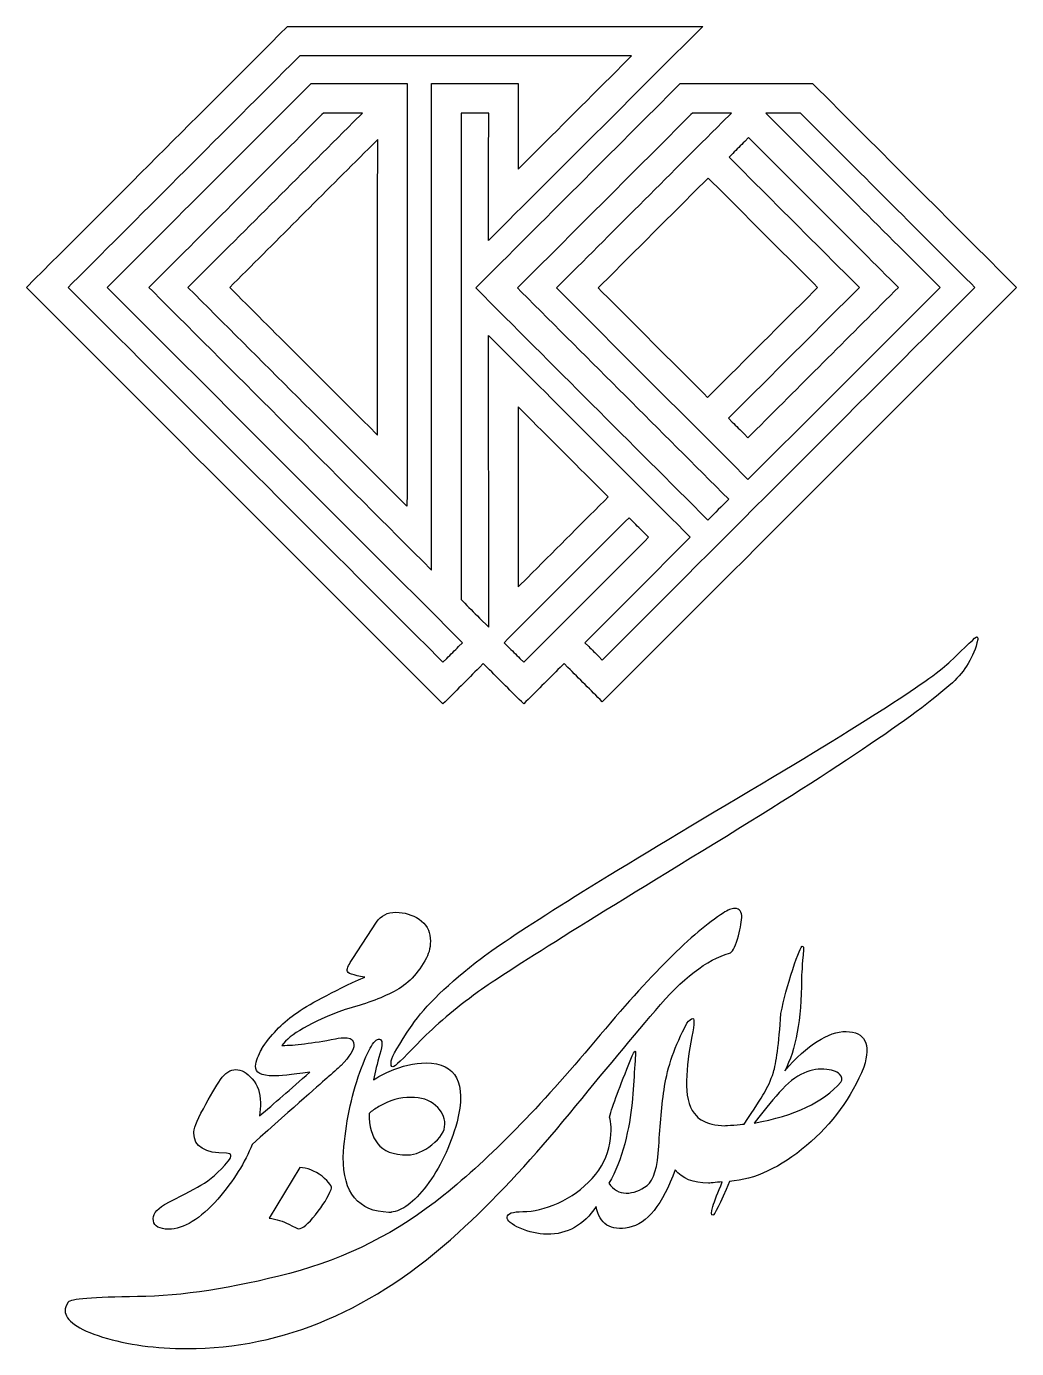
# Model space of a CAD drawing. Header units: millimetres. Extents: x -28.3 to 31.7, y -30.6 to 29.7.
# Drawn here: x -13.61 to 16.07, y -9.94 to 29.69 of the extents above; entities that cross this region are included whole.
import ezdxf

# ---------------------------------------------------------------- set-up
doc = ezdxf.new("R2010")
doc.units = ezdxf.units.MM
doc.header["$MEASUREMENT"] = 0
doc.layers.add('Layer 1', color=7, linetype='Continuous')

msp = doc.modelspace()

# ---------------------------------------------------------------- linework, layer by layer
at = {"layer": 'Layer 1', "color": 250}
for points, knots in [([(0.2413, 23.276), (2.3803, 25.4145), (4.5221, 27.5504), (6.6611, 29.6889), (2.5127, 29.6889), (-1.6358, 29.6889), (-5.7843, 29.6889), (-8.392, 27.0812), (-10.9995, 24.4734), (-13.6072, 21.8657), (-9.4463, 17.7047), (-5.2857, 13.5434), (-1.1247, 9.3826), (-0.7596, 9.7479), (-0.3946, 10.1134), (-0.0294, 10.4786), (-0.0294, 10.4786), (0.0848, 10.5928), (0.0848, 10.5928), (0.0848, 10.5928), (0.199, 10.4786), (0.199, 10.4786), (0.5642, 10.1135), (0.9292, 9.7483), (1.2943, 9.3831), (1.6597, 9.7486), (2.0248, 10.1144), (2.3902, 10.4797), (2.3902, 10.4797), (2.5044, 10.5939), (2.5044, 10.5939), (2.5044, 10.5939), (2.6186, 10.4797), (2.6186, 10.4797), (2.9622, 10.1363), (3.3057, 9.7927), (3.6492, 9.4491), (7.7879, 13.5879), (11.9263, 17.7269), (16.0651, 21.8657), (14.0276, 23.903), (11.9903, 25.9404), (9.9529, 27.9777), (8.6307, 27.9777), (7.3085, 27.9777), (5.9862, 27.9777), (3.9436, 25.935), (1.9009, 23.8924), (-0.1418, 21.8497), (2.1768, 19.5311), (4.4952, 17.2125), (6.8137, 14.8939), (7.0221, 15.1023), (7.2306, 15.3107), (7.439, 15.5191), (5.3669, 17.5912), (3.2947, 19.6633), (1.2226, 21.7355), (1.2226, 21.7355), (1.1084, 21.8497), (1.1084, 21.8497), (1.1084, 21.8497), (1.2226, 21.9639), (1.2226, 21.9639), (2.9168, 23.6581), (4.611, 25.3523), (6.3053, 27.0465), (6.3053, 27.0465), (6.3526, 27.0938), (6.3526, 27.0938), (6.3526, 27.0938), (6.4195, 27.0938), (6.4195, 27.0938), (6.6564, 27.0938), (6.8934, 27.0938), (7.1303, 27.0938), (7.1303, 27.0938), (7.5203, 27.0938), (7.5203, 27.0938), (7.5203, 27.0938), (7.2445, 26.8181), (7.2445, 26.8181), (5.5887, 25.1622), (3.9322, 23.507), (2.2763, 21.8511), (4.1898, 19.9378), (6.103, 18.0242), (8.0164, 16.1108), (9.935, 18.0293), (11.8545, 19.9469), (13.7732, 21.8653), (12.1228, 23.5158), (10.4741, 25.1678), (8.8238, 26.8181), (8.8238, 26.8181), (8.5481, 27.0938), (8.5481, 27.0938), (8.5481, 27.0938), (8.938, 27.0938), (8.938, 27.0938), (9.1319, 27.0938), (9.3259, 27.0938), (9.5198, 27.0938), (9.5198, 27.0938), (9.5867, 27.0938), (9.5867, 27.0938), (9.5867, 27.0938), (9.634, 27.0465), (9.634, 27.0465), (11.3229, 25.3577), (13.0116, 23.6687), (14.7004, 21.9799), (14.7004, 21.9799), (14.8146, 21.8657), (14.8146, 21.8657), (14.8146, 21.8657), (14.7004, 21.7515), (14.7004, 21.7515), (11.0546, 18.1056), (7.4092, 14.4595), (3.7634, 10.8138), (3.7634, 10.8138), (3.6492, 10.6996), (3.6492, 10.6996), (3.6492, 10.6996), (3.535, 10.8138), (3.535, 10.8138), (3.4378, 10.9109), (3.3407, 11.0081), (3.2435, 11.1053), (3.2435, 11.1053), (3.1293, 11.2195), (3.1293, 11.2195), (3.1293, 11.2195), (3.2435, 11.3337), (3.2435, 11.3337), (4.2583, 12.3485), (5.2722, 13.3643), (6.287, 14.3792), (4.2727, 16.3935), (2.2585, 18.4079), (0.2442, 20.4223), (0.2443, 17.6389), (0.2458, 14.8555), (0.2458, 12.0722), (0.2458, 12.0722), (0.2458, 11.6822), (0.2458, 11.6822), (0.2458, 11.6822), (-0.0299, 11.958), (-0.0299, 11.958), (-0.1979, 12.1259), (-0.3658, 12.2938), (-0.5337, 12.4617), (-0.5337, 12.4617), (-0.581, 12.509), (-0.581, 12.509), (-0.581, 12.509), (-0.581, 12.5759), (-0.581, 12.5759), (-0.581, 17.3614), (-0.581, 22.1468), (-0.581, 26.9323), (-0.581, 26.9323), (-0.581, 27.0938), (-0.581, 27.0938), (-0.581, 27.0938), (-0.4195, 27.0938), (-0.4195, 27.0938), (-0.2517, 27.0938), (-0.0841, 27.0938), (0.0837, 27.0938), (0.0837, 27.0938), (0.2452, 27.0938), (0.2452, 27.0938), (0.2452, 27.0938), (0.2452, 26.9323), (0.2452, 26.9323), (0.2452, 25.7136), (0.2419, 24.4948), (0.2413, 23.276)], [0, 0, 0, 0, 0.0166667, 0.0166667, 0.0166667, 0.0333333, 0.0333333, 0.0333333, 0.05, 0.05, 0.05, 0.0666667, 0.0666667, 0.0666667, 0.0833333, 0.0833333, 0.0833333, 0.1, 0.1, 0.1, 0.1166667, 0.1166667, 0.1166667, 0.1333333, 0.1333333, 0.1333333, 0.15, 0.15, 0.15, 0.1666667, 0.1666667, 0.1666667, 0.1833333, 0.1833333, 0.1833333, 0.2, 0.2, 0.2, 0.2166667, 0.2166667, 0.2166667, 0.2333333, 0.2333333, 0.2333333, 0.25, 0.25, 0.25, 0.2666667, 0.2666667, 0.2666667, 0.2833333, 0.2833333, 0.2833333, 0.3, 0.3, 0.3, 0.3166667, 0.3166667, 0.3166667, 0.3333333, 0.3333333, 0.3333333, 0.35, 0.35, 0.35, 0.3666667, 0.3666667, 0.3666667, 0.3833333, 0.3833333, 0.3833333, 0.4, 0.4, 0.4, 0.4166667, 0.4166667, 0.4166667, 0.4333333, 0.4333333, 0.4333333, 0.45, 0.45, 0.45, 0.4666667, 0.4666667, 0.4666667, 0.4833333, 0.4833333, 0.4833333, 0.5, 0.5, 0.5, 0.5166667, 0.5166667, 0.5166667, 0.5333333, 0.5333333, 0.5333333, 0.55, 0.55, 0.55, 0.5666667, 0.5666667, 0.5666667, 0.5833333, 0.5833333, 0.5833333, 0.6, 0.6, 0.6, 0.6166667, 0.6166667, 0.6166667, 0.6333333, 0.6333333, 0.6333333, 0.65, 0.65, 0.65, 0.6666667, 0.6666667, 0.6666667, 0.6833333, 0.6833333, 0.6833333, 0.7, 0.7, 0.7, 0.7166667, 0.7166667, 0.7166667, 0.7333333, 0.7333333, 0.7333333, 0.75, 0.75, 0.75, 0.7666667, 0.7666667, 0.7666667, 0.7833333, 0.7833333, 0.7833333, 0.8, 0.8, 0.8, 0.8166667, 0.8166667, 0.8166667, 0.8333333, 0.8333333, 0.8333333, 0.85, 0.85, 0.85, 0.8666667, 0.8666667, 0.8666667, 0.8833333, 0.8833333, 0.8833333, 0.9, 0.9, 0.9, 0.9166667, 0.9166667, 0.9166667, 0.9333333, 0.9333333, 0.9333333, 0.95, 0.95, 0.95, 0.9666667, 0.9666667, 0.9666667, 0.9833333, 0.9833333, 0.9833333, 1, 1, 1, 1]), ([(-2.1965, 27.9777), (-3.1562, 27.9777), (-4.1159, 27.9777), (-5.0757, 27.9777), (-7.113, 25.9404), (-9.1504, 23.903), (-11.1877, 21.8657), (-7.6766, 18.3545), (-4.1656, 14.8433), (-0.6546, 11.3322), (-0.6546, 11.3322), (-0.5404, 11.218), (-0.5404, 11.218), (-0.5404, 11.218), (-0.6546, 11.1038), (-0.6546, 11.1038), (-0.7733, 10.985), (-0.8919, 10.8661), (-1.0107, 10.7474), (-1.0107, 10.7474), (-1.1249, 10.6332), (-1.1249, 10.6332), (-1.1249, 10.6332), (-1.2391, 10.7474), (-1.2391, 10.7474), (-4.9071, 14.4153), (-8.5748, 18.0835), (-12.2426, 21.7515), (-12.2426, 21.7515), (-12.3568, 21.8657), (-12.3568, 21.8657), (-12.3568, 21.8657), (-12.2426, 21.9799), (-12.2426, 21.9799), (-9.9835, 24.239), (-7.7245, 26.4983), (-5.4654, 28.7574), (-5.4654, 28.7574), (-5.418, 28.8047), (-5.418, 28.8047), (-5.418, 28.8047), (-5.3511, 28.8047), (-5.3511, 28.8047), (-2.1891, 28.8047), (0.9729, 28.8047), (4.135, 28.8047), (4.135, 28.8047), (4.5249, 28.8047), (4.5249, 28.8047), (4.5249, 28.8047), (4.2492, 28.529), (4.2492, 28.529), (3.3012, 27.5811), (2.3519, 26.6346), (1.404, 25.6867), (1.404, 25.6867), (1.1283, 25.411), (1.1283, 25.411), (1.1283, 25.411), (1.1283, 25.8009), (1.1283, 25.8009), (1.1283, 26.5265), (1.1301, 27.2521), (1.1305, 27.9777), (0.2652, 27.9777), (-0.5999, 27.9777), (-1.4651, 27.9777), (-1.4651, 23.2462), (-1.4651, 18.5147), (-1.4651, 13.7831), (-1.4651, 13.7831), (-1.4651, 13.3932), (-1.4651, 13.3932), (-1.4651, 13.3932), (-1.7408, 13.6689), (-1.7408, 13.6689), (-4.435, 16.3631), (-7.129, 19.0574), (-9.8231, 21.7515), (-9.8231, 21.7515), (-9.9373, 21.8657), (-9.9373, 21.8657), (-9.9373, 21.8657), (-9.8231, 21.9799), (-9.8231, 21.9799), (-8.1343, 23.6687), (-6.4456, 25.3577), (-4.7567, 27.0465), (-4.7567, 27.0465), (-4.7094, 27.0938), (-4.7094, 27.0938), (-4.7094, 27.0938), (-4.6425, 27.0938), (-4.6425, 27.0938), (-4.4045, 27.0938), (-4.1665, 27.0938), (-3.9285, 27.0938), (-3.9285, 27.0938), (-3.5386, 27.0938), (-3.5386, 27.0938), (-3.5386, 27.0938), (-3.8143, 26.8181), (-3.8143, 26.8181), (-5.4652, 25.1672), (-7.1159, 23.5162), (-8.7668, 21.8653), (-6.5796, 19.6784), (-4.3897, 17.4943), (-2.2025, 15.3076), (-2.2022, 19.5309), (-2.1967, 23.7543), (-2.1965, 27.9777)], [0, 0, 0, 0, 0.027027, 0.027027, 0.027027, 0.0540541, 0.0540541, 0.0540541, 0.0810811, 0.0810811, 0.0810811, 0.1081081, 0.1081081, 0.1081081, 0.1351351, 0.1351351, 0.1351351, 0.1621622, 0.1621622, 0.1621622, 0.1891892, 0.1891892, 0.1891892, 0.2162162, 0.2162162, 0.2162162, 0.2432432, 0.2432432, 0.2432432, 0.2702703, 0.2702703, 0.2702703, 0.2972973, 0.2972973, 0.2972973, 0.3243243, 0.3243243, 0.3243243, 0.3513514, 0.3513514, 0.3513514, 0.3783784, 0.3783784, 0.3783784, 0.4054054, 0.4054054, 0.4054054, 0.4324324, 0.4324324, 0.4324324, 0.4594595, 0.4594595, 0.4594595, 0.4864865, 0.4864865, 0.4864865, 0.5135135, 0.5135135, 0.5135135, 0.5405405, 0.5405405, 0.5405405, 0.5675676, 0.5675676, 0.5675676, 0.5945946, 0.5945946, 0.5945946, 0.6216216, 0.6216216, 0.6216216, 0.6486486, 0.6486486, 0.6486486, 0.6756757, 0.6756757, 0.6756757, 0.7027027, 0.7027027, 0.7027027, 0.7297297, 0.7297297, 0.7297297, 0.7567568, 0.7567568, 0.7567568, 0.7837838, 0.7837838, 0.7837838, 0.8108108, 0.8108108, 0.8108108, 0.8378378, 0.8378378, 0.8378378, 0.8648649, 0.8648649, 0.8648649, 0.8918919, 0.8918919, 0.8918919, 0.9189189, 0.9189189, 0.9189189, 0.9459459, 0.9459459, 0.9459459, 0.972973, 0.972973, 0.972973, 1, 1, 1, 1]), ([(-3.3609, 17.7145), (-4.7072, 19.0608), (-6.0556, 20.4051), (-7.4019, 21.7515), (-7.4019, 21.7515), (-7.5161, 21.8657), (-7.5161, 21.8657), (-7.5161, 21.8657), (-7.4019, 21.9799), (-7.4019, 21.9799), (-6.0536, 23.3281), (-4.7055, 24.6766), (-3.3573, 26.0248), (-3.3573, 26.0248), (-3.0815, 26.3006), (-3.0815, 26.3006), (-3.0815, 26.3006), (-3.0815, 25.9106), (-3.0815, 25.9106), (-3.0815, 23.2167), (-3.0852, 20.5226), (-3.0852, 17.8287), (-3.0852, 17.8287), (-3.0852, 17.4388), (-3.0852, 17.4388), (-3.0852, 17.4388), (-3.3609, 17.7145), (-3.3609, 17.7145)], [0, 0, 0, 0, 0.1111111, 0.1111111, 0.1111111, 0.2222222, 0.2222222, 0.2222222, 0.3333333, 0.3333333, 0.3333333, 0.4444444, 0.4444444, 0.4444444, 0.5555556, 0.5555556, 0.5555556, 0.6666667, 0.6666667, 0.6666667, 0.7777778, 0.7777778, 0.7777778, 0.8888889, 0.8888889, 0.8888889, 1, 1, 1, 1]), ([(11.3536, 21.8657), (10.0898, 23.1295), (8.826, 24.3933), (7.5622, 25.6571), (7.5622, 25.6571), (7.448, 25.7713), (7.448, 25.7713), (7.448, 25.7713), (7.5622, 25.8855), (7.5622, 25.8855), (7.6814, 26.0047), (7.8008, 26.1239), (7.92, 26.2431), (7.92, 26.2431), (8.0342, 26.3573), (8.0342, 26.3573), (8.0342, 26.3573), (8.1484, 26.2431), (8.1484, 26.2431), (9.569, 24.8225), (10.988, 23.4004), (12.4086, 21.9799), (12.4086, 21.9799), (12.5228, 21.8657), (12.5228, 21.8657), (12.5228, 21.8657), (12.4086, 21.7515), (12.4086, 21.7515), (10.983, 20.3258), (9.5566, 18.901), (8.1309, 17.4754), (8.1309, 17.4754), (8.0167, 17.3612), (8.0167, 17.3612), (8.0167, 17.3612), (7.9025, 17.4754), (7.9025, 17.4754), (7.7841, 17.5937), (7.6656, 17.712), (7.5472, 17.8304), (7.5472, 17.8304), (7.433, 17.9446), (7.433, 17.9446), (7.433, 17.9446), (7.5472, 18.0588), (7.5472, 18.0588), (8.8161, 19.3277), (10.0848, 20.5968), (11.3536, 21.8657)], [0, 0, 0, 0, 0.0625, 0.0625, 0.0625, 0.125, 0.125, 0.125, 0.1875, 0.1875, 0.1875, 0.25, 0.25, 0.25, 0.3125, 0.3125, 0.3125, 0.375, 0.375, 0.375, 0.4375, 0.4375, 0.4375, 0.5, 0.5, 0.5, 0.5625, 0.5625, 0.5625, 0.625, 0.625, 0.625, 0.6875, 0.6875, 0.6875, 0.75, 0.75, 0.75, 0.8125, 0.8125, 0.8125, 0.875, 0.875, 0.875, 0.9375, 0.9375, 0.9375, 1, 1, 1, 1]), ([(3.641, 21.9653), (4.6633, 22.9877), (5.6863, 24.0095), (6.7087, 25.0319), (6.7087, 25.0319), (6.8229, 25.1461), (6.8229, 25.1461), (6.8229, 25.1461), (6.9371, 25.0319), (6.9371, 25.0319), (7.9544, 24.0146), (8.9718, 22.9973), (9.9891, 21.9799), (9.9891, 21.9799), (10.1033, 21.8657), (10.1033, 21.8657), (10.1033, 21.8657), (9.9891, 21.7515), (9.9891, 21.7515), (8.9667, 20.729), (7.9444, 19.7064), (6.922, 18.6841), (6.922, 18.6841), (6.8078, 18.5699), (6.8078, 18.5699), (6.8078, 18.5699), (6.6936, 18.6841), (6.6936, 18.6841), (5.6759, 19.7016), (4.6586, 20.7193), (3.641, 21.7369), (3.641, 21.7369), (3.5268, 21.8511), (3.5268, 21.8511), (3.5268, 21.8511), (3.641, 21.9653), (3.641, 21.9653)], [0, 0, 0, 0, 0.0833333, 0.0833333, 0.0833333, 0.1666667, 0.1666667, 0.1666667, 0.25, 0.25, 0.25, 0.3333333, 0.3333333, 0.3333333, 0.4166667, 0.4166667, 0.4166667, 0.5, 0.5, 0.5, 0.5833333, 0.5833333, 0.5833333, 0.6666667, 0.6666667, 0.6666667, 0.75, 0.75, 0.75, 0.8333333, 0.8333333, 0.8333333, 0.9166667, 0.9166667, 0.9166667, 1, 1, 1, 1]), ([(1.4042, 18.0115), (2.1738, 17.2419), (2.9434, 16.4724), (3.713, 15.7028), (3.713, 15.7028), (3.8272, 15.5886), (3.8272, 15.5886), (3.8272, 15.5886), (3.713, 15.4744), (3.713, 15.4744), (2.9435, 14.7049), (2.1749, 13.9347), (1.4054, 13.1652), (1.4054, 13.1652), (1.1297, 12.8895), (1.1297, 12.8895), (1.1297, 12.8895), (1.1297, 13.2794), (1.1297, 13.2794), (1.1297, 14.8187), (1.1285, 16.3581), (1.1285, 17.8973), (1.1285, 17.8973), (1.1285, 18.2873), (1.1285, 18.2873), (1.1285, 18.2873), (1.4042, 18.0115), (1.4042, 18.0115)], [0, 0, 0, 0, 0.1111111, 0.1111111, 0.1111111, 0.2222222, 0.2222222, 0.2222222, 0.3333333, 0.3333333, 0.3333333, 0.4444444, 0.4444444, 0.4444444, 0.5555556, 0.5555556, 0.5555556, 0.6666667, 0.6666667, 0.6666667, 0.7777778, 0.7777778, 0.7777778, 0.8888889, 0.8888889, 0.8888889, 1, 1, 1, 1]), ([(1.1799, 10.748), (1.0612, 10.8667), (0.9424, 10.9854), (0.8236, 11.1041), (0.8236, 11.1041), (0.7094, 11.2183), (0.7094, 11.2183), (0.7094, 11.2183), (0.8236, 11.3325), (0.8236, 11.3325), (1.9955, 12.5044), (3.1663, 13.6773), (4.3382, 14.8492), (4.3382, 14.8492), (4.4524, 14.9634), (4.4524, 14.9634), (4.4524, 14.9634), (4.5666, 14.8492), (4.5666, 14.8492), (4.6853, 14.7305), (4.804, 14.6118), (4.9227, 14.4931), (4.9227, 14.4931), (5.0369, 14.3789), (5.0369, 14.3789), (5.0369, 14.3789), (4.9227, 14.2647), (4.9227, 14.2647), (3.7509, 13.0928), (2.5802, 11.9198), (1.4083, 10.748), (1.4083, 10.748), (1.2941, 10.6338), (1.2941, 10.6338), (1.2941, 10.6338), (1.1799, 10.748), (1.1799, 10.748)], [0, 0, 0, 0, 0.0833333, 0.0833333, 0.0833333, 0.1666667, 0.1666667, 0.1666667, 0.25, 0.25, 0.25, 0.3333333, 0.3333333, 0.3333333, 0.4166667, 0.4166667, 0.4166667, 0.5, 0.5, 0.5, 0.5833333, 0.5833333, 0.5833333, 0.6666667, 0.6666667, 0.6666667, 0.75, 0.75, 0.75, 0.8333333, 0.8333333, 0.8333333, 0.9166667, 0.9166667, 0.9166667, 1, 1, 1, 1]), ([(14.8716, 11.399), (14.8552, 11.399), (14.573, 11.1389), (14.0309, 10.6129), (13.4944, 10.0926), (11.2712, 8.6755), (7.3665, 6.3614), (3.4674, 4.0474), (1.017, 2.5139), (0.0269, 1.7612), (-0.9628, 1.0084), (-1.6543, 0.3385), (-2.0526, -0.2484), (-2.4508, -0.8353), (-2.6553, -1.1894), (-2.6721, -1.3111), (-2.6886, -1.4384), (-2.6721, -1.4994), (-2.6222, -1.494), (-2.5724, -1.494), (-2.329, -1.2615), (-1.8922, -0.8019), (-1.4498, -0.337), (-0.891, 0.1449), (-0.2053, 0.654), (0.4805, 1.1688), (2.7704, 2.6083), (6.6584, 4.9776), (10.5521, 7.3524), (13.0464, 9.0296), (14.1416, 10.0205), (14.5232, 10.3638), (14.7776, 10.7901), (14.905, 11.3104), (14.905, 11.3714), (14.8938, 11.399), (14.8716, 11.399)], [0, 0, 0, 0, 0.0833333, 0.0833333, 0.0833333, 0.1666667, 0.1666667, 0.1666667, 0.25, 0.25, 0.25, 0.3333333, 0.3333333, 0.3333333, 0.4166667, 0.4166667, 0.4166667, 0.5, 0.5, 0.5, 0.5833333, 0.5833333, 0.5833333, 0.6666667, 0.6666667, 0.6666667, 0.75, 0.75, 0.75, 0.8333333, 0.8333333, 0.8333333, 0.9166667, 0.9166667, 0.9166667, 1, 1, 1, 1]), ([(7.7017, 2.3363), (7.6243, 2.0762), (7.5468, 1.9377), (7.4639, 1.9101), (6.7892, 1.7274), (6.0481, 1.157), (5.2406, 0.1994), (4.4332, -0.7581), (3.5095, -1.8711), (2.4695, -3.1332), (1.4242, -4.3954), (0.3845, -5.508), (-0.6609, -6.4602), (-3.1941, -8.7797), (-5.904, -9.9368), (-8.7856, -9.9368), (-9.7312, -9.9368), (-10.5775, -9.8205), (-11.3242, -9.5935), (-12.0709, -9.361), (-12.4471, -9.0952), (-12.4471, -8.7962), (-12.4471, -8.7299), (-12.4194, -8.6469), (-12.3585, -8.5473), (-12.2977, -8.4529), (-11.6063, -8.3977), (-10.2789, -8.3811), (-8.946, -8.3646), (-7.4305, -8.1321), (-5.727, -7.6836), (-4.0181, -7.2352), (-2.4804, -6.4545), (-1.0976, -5.3419), (0.2793, -4.2293), (1.7949, -2.6848), (3.4374, -0.714), (5.0856, 1.2625), (6.3632, 2.5355), (7.2758, 3.117), (7.4086, 3.2053), (7.5249, 3.2552), (7.6243, 3.2552), (7.7681, 3.244), (7.8345, 3.1558), (7.8291, 2.9839), (7.818, 2.8124), (7.7793, 2.5965), (7.7017, 2.3363)], [0, 0, 0, 0, 0.0625, 0.0625, 0.0625, 0.125, 0.125, 0.125, 0.1875, 0.1875, 0.1875, 0.25, 0.25, 0.25, 0.3125, 0.3125, 0.3125, 0.375, 0.375, 0.375, 0.4375, 0.4375, 0.4375, 0.5, 0.5, 0.5, 0.5625, 0.5625, 0.5625, 0.625, 0.625, 0.625, 0.6875, 0.6875, 0.6875, 0.75, 0.75, 0.75, 0.8125, 0.8125, 0.8125, 0.875, 0.875, 0.875, 0.9375, 0.9375, 0.9375, 1, 1, 1, 1]), ([(-1.5065, 2.3648), (-1.5175, 2.5973), (-1.628, 2.7855), (-1.8384, 2.9295), (-2.0484, 3.0679), (-2.2752, 3.1397), (-2.5352, 3.1397), (-2.7897, 3.1397), (-2.9832, 3.04), (-3.1159, 2.8409), (-3.1159, 2.8409), (-3.8294, 1.7501), (-3.8294, 1.7501), (-3.94, 1.5897), (-3.9952, 1.4678), (-3.9952, 1.3903), (-3.9952, 1.3128), (-3.8183, 1.2464), (-3.4698, 1.1966), (-4.471, 0.7427), (-5.1679, 0.3717), (-5.566, 0.084), (-5.9642, -0.2038), (-6.2962, -0.5525), (-6.5617, -0.9622), (-6.5617, -0.9622), (-6.5563, -0.9622), (-6.5563, -0.9622), (-6.6623, -1.1392), (-6.7262, -1.3113), (-6.7398, -1.4717), (-6.7564, -1.6709), (-6.574, -1.7649), (-6.1979, -1.7649), (-6.0375, -1.7649), (-5.6779, -1.7318), (-5.1192, -1.6543), (-5.6939, -2.1686), (-6.1934, -2.6037), (-6.6212, -2.9601), (-6.6048, -2.8284), (-6.5959, -2.6971), (-6.5959, -2.5663), (-6.5959, -2.2731), (-6.6734, -2.0349), (-6.8392, -1.8523), (-6.9996, -1.6696), (-7.1658, -1.5754), (-7.3316, -1.5754), (-7.5031, -1.5754), (-7.6524, -1.6751), (-7.7905, -1.8745), (-7.9291, -2.0794), (-8.1002, -2.3671), (-8.3052, -2.7492), (-8.5097, -3.131), (-8.6038, -3.3747), (-8.5872, -3.4855), (-8.5872, -3.884), (-8.2607, -4.0832), (-7.6083, -4.0832), (-7.4587, -4.0832), (-7.4421, -4.1664), (-7.5583, -4.3214), (-7.835, -4.6479), (-8.106, -4.8916), (-8.377, -5.0408), (-8.6425, -5.1904), (-9.0074, -5.3841), (-9.4665, -5.6167), (-9.7263, -5.7773), (-9.8371, -5.9378), (-9.8038, -6.1038), (-9.7708, -6.2754), (-9.6215, -6.3586), (-9.3503, -6.3586), (-8.8912, -6.3586), (-8.3992, -6.054), (-7.8734, -5.4563), (-7.3968, -4.9015), (-7.0538, -4.3556), (-6.8438, -3.8185), (-5.5261, -2.6429), (-4.765, -1.9694), (-4.5608, -1.7927), (-4.3559, -1.6155), (-4.2289, -1.5047), (-4.1789, -1.4549), (-3.9191, -1.1782), (-3.7917, -0.9734), (-3.7917, -0.8406), (-3.7917, -0.7021), (-3.8581, -0.6357), (-3.9909, -0.6246), (-4.1237, -0.6192), (-4.2399, -0.6246), (-4.3451, -0.6523), (-5.0474, -0.785), (-5.5784, -0.8517), (-5.9377, -0.8517), (-5.9377, -0.8517), (-5.9497, -0.8517), (-5.9497, -0.8517), (-5.7158, -0.5212), (-5.085, -0.1602), (-4.0562, 0.2279), (-3.4809, 0.3775), (-2.9886, 0.5601), (-2.5906, 0.7649), (-2.1867, 0.9698), (-1.866, 1.302), (-1.6227, 1.7724), (-1.534, 1.9328), (-1.4899, 2.1268), (-1.5065, 2.3648)], [0, 0, 0, 0, 0.0263158, 0.0263158, 0.0263158, 0.0526316, 0.0526316, 0.0526316, 0.0789474, 0.0789474, 0.0789474, 0.1052632, 0.1052632, 0.1052632, 0.1315789, 0.1315789, 0.1315789, 0.1578947, 0.1578947, 0.1578947, 0.1842105, 0.1842105, 0.1842105, 0.2105263, 0.2105263, 0.2105263, 0.2368421, 0.2368421, 0.2368421, 0.2631579, 0.2631579, 0.2631579, 0.2894737, 0.2894737, 0.2894737, 0.3157895, 0.3157895, 0.3157895, 0.3421053, 0.3421053, 0.3421053, 0.3684211, 0.3684211, 0.3684211, 0.3947368, 0.3947368, 0.3947368, 0.4210526, 0.4210526, 0.4210526, 0.4473684, 0.4473684, 0.4473684, 0.4736842, 0.4736842, 0.4736842, 0.5, 0.5, 0.5, 0.5263158, 0.5263158, 0.5263158, 0.5526316, 0.5526316, 0.5526316, 0.5789474, 0.5789474, 0.5789474, 0.6052632, 0.6052632, 0.6052632, 0.6315789, 0.6315789, 0.6315789, 0.6578947, 0.6578947, 0.6578947, 0.6842105, 0.6842105, 0.6842105, 0.7105263, 0.7105263, 0.7105263, 0.7368421, 0.7368421, 0.7368421, 0.7631579, 0.7631579, 0.7631579, 0.7894737, 0.7894737, 0.7894737, 0.8157895, 0.8157895, 0.8157895, 0.8421053, 0.8421053, 0.8421053, 0.8684211, 0.8684211, 0.8684211, 0.8947368, 0.8947368, 0.8947368, 0.9210526, 0.9210526, 0.9210526, 0.9473684, 0.9473684, 0.9473684, 0.9736842, 0.9736842, 0.9736842, 1, 1, 1, 1]), ([(10.958, -0.4343), (10.416, -0.4343), (9.8021, -0.8275), (9.1162, -1.6136), (9.4536, -0.9879), (9.6194, -0.0691), (9.6194, 1.1321), (9.6194, 1.2595), (9.6417, 1.5584), (9.6803, 2.0237), (9.6915, 2.0901), (9.6747, 2.1231), (9.6417, 2.1231), (9.6083, 2.1231), (9.5143, 1.8906), (9.3596, 1.4256), (9.2045, 0.9553), (9.0886, 0.5178), (9.0058, 0.1082), (8.9394, -0.8218), (8.8618, -1.4087), (8.779, -1.6578), (8.6956, -1.907), (8.602, -2.1116), (8.5023, -2.2777), (8.4028, -2.4438), (8.2037, -2.7538), (7.8994, -3.2077), (7.8331, -3.2245), (7.3271, -3.257), (7.3271, -3.257), (7.1835, -3.2544), (7.0535, -3.2396), (6.9376, -3.2122), (6.7419, -3.1664), (6.5859, -3.0846), (6.4725, -2.9644), (6.2788, -2.7706), (6.1793, -2.4661), (6.174, -2.0621), (6.174, -1.6578), (6.2182, -1.2204), (6.3068, -0.75), (6.4006, -0.2793), (6.4174, -0.0469), (6.362, -0.0469), (6.3121, -0.0469), (6.2512, -0.0913), (6.1848, -0.1853), (5.8256, -0.8774), (5.6042, -1.5084), (5.5159, -2.0729), (5.4327, -2.6376), (5.3774, -3.2356), (5.3443, -3.8667), (5.311, -4.4978), (5.1893, -4.8964), (4.9902, -5.0457), (4.7913, -5.2007), (4.581, -5.2782), (4.3654, -5.2782), (4.1497, -5.2782), (3.9782, -5.1784), (3.8511, -4.9793), (4.05, -4.6359), (4.2104, -4.2431), (4.3212, -3.8004), (4.4318, -3.3573), (4.5092, -2.9476), (4.5423, -2.5769), (4.5756, -2.2059), (4.5976, -1.8572), (4.6144, -1.5415), (4.6474, -1.1985), (4.6528, -1.0267), (4.6363, -1.0267), (4.6144, -1.0267), (4.57, -1.1041), (4.5036, -1.2649), (4.1773, -2.084), (3.9616, -2.6598), (3.8619, -2.9974), (3.9283, -3.1413), (3.934, -3.4017), (3.873, -3.7781), (3.8177, -4.1602), (3.6409, -4.5143), (3.3477, -4.8354), (3.0544, -5.1565), (2.7172, -5.4055), (2.3244, -5.5771), (1.9373, -5.7489), (1.5889, -5.8318), (1.2737, -5.8318), (0.9583, -5.8318), (0.8035, -5.8871), (0.7978, -5.9979), (0.7924, -6.103), (0.9252, -6.2138), (1.1851, -6.3301), (1.4507, -6.4406), (1.7162, -6.5016), (1.9925, -6.5127), (2.6065, -6.5127), (3.0932, -6.236), (3.4639, -5.6825), (3.5691, -6.2082), (3.9007, -6.4187), (4.4482, -6.3078), (4.9959, -6.2028), (5.4549, -5.6215), (5.831, -4.5753), (6.0412, -4.8466), (6.3729, -4.9793), (6.8321, -4.9793), (6.8321, -4.9793), (7.0661, -4.9539), (7.2467, -4.9406), (7.1142, -5.2562), (7.0202, -5.5053), (6.9648, -5.6825), (6.9151, -5.854), (6.9094, -5.9426), (6.9593, -5.9426), (7.0091, -5.9426), (7.1806, -5.6049), (7.4627, -4.9294), (8.2202, -4.8688), (8.9946, -4.5089), (9.7687, -3.8556), (10.5486, -3.1969), (11.1184, -2.4108), (11.4888, -1.5028), (11.7047, -0.7998), (11.5275, -0.4454), (10.958, -0.4343)], [0, 0, 0, 0, 0.0222222, 0.0222222, 0.0222222, 0.0444444, 0.0444444, 0.0444444, 0.0666667, 0.0666667, 0.0666667, 0.0888889, 0.0888889, 0.0888889, 0.1111111, 0.1111111, 0.1111111, 0.1333333, 0.1333333, 0.1333333, 0.1555556, 0.1555556, 0.1555556, 0.1777778, 0.1777778, 0.1777778, 0.2, 0.2, 0.2, 0.2222222, 0.2222222, 0.2222222, 0.2444444, 0.2444444, 0.2444444, 0.2666667, 0.2666667, 0.2666667, 0.2888889, 0.2888889, 0.2888889, 0.3111111, 0.3111111, 0.3111111, 0.3333333, 0.3333333, 0.3333333, 0.3555556, 0.3555556, 0.3555556, 0.3777778, 0.3777778, 0.3777778, 0.4, 0.4, 0.4, 0.4222222, 0.4222222, 0.4222222, 0.4444444, 0.4444444, 0.4444444, 0.4666667, 0.4666667, 0.4666667, 0.4888889, 0.4888889, 0.4888889, 0.5111111, 0.5111111, 0.5111111, 0.5333333, 0.5333333, 0.5333333, 0.5555556, 0.5555556, 0.5555556, 0.5777778, 0.5777778, 0.5777778, 0.6, 0.6, 0.6, 0.6222222, 0.6222222, 0.6222222, 0.6444444, 0.6444444, 0.6444444, 0.6666667, 0.6666667, 0.6666667, 0.6888889, 0.6888889, 0.6888889, 0.7111111, 0.7111111, 0.7111111, 0.7333333, 0.7333333, 0.7333333, 0.7555556, 0.7555556, 0.7555556, 0.7777778, 0.7777778, 0.7777778, 0.8, 0.8, 0.8, 0.8222222, 0.8222222, 0.8222222, 0.8444444, 0.8444444, 0.8444444, 0.8666667, 0.8666667, 0.8666667, 0.8888889, 0.8888889, 0.8888889, 0.9111111, 0.9111111, 0.9111111, 0.9333333, 0.9333333, 0.9333333, 0.9555556, 0.9555556, 0.9555556, 0.9777778, 0.9777778, 0.9777778, 1, 1, 1, 1]), ([(-1.6322, -1.3778), (-1.9864, -1.3778), (-2.3513, -1.4606), (-2.7385, -1.6322), (-2.9146, -1.7116), (-3.0716, -1.7954), (-3.2095, -1.8849), (-3.159, -1.6521), (-3.0941, -1.3946), (-3.0149, -1.1119), (-2.932, -0.8295), (-2.932, -0.6803), (-3.026, -0.6634), (-3.1918, -0.6523), (-3.4021, -1.029), (-3.6619, -1.7929), (-3.9164, -2.5513), (-4.066, -3.3539), (-4.1155, -4.2009), (-4.1155, -5.2748), (-3.6582, -5.8275), (-2.7489, -5.8549), (-2.7489, -5.8549), (-2.7493, -5.856), (-2.7493, -5.856), (-2.7427, -5.856), (-2.7363, -5.8555), (-2.7297, -5.8552), (-2.7123, -5.8555), (-2.6952, -5.856), (-2.6775, -5.856), (-2.6775, -5.856), (-2.6761, -5.8518), (-2.6761, -5.8518), (-2.3533, -5.817), (-2.0015, -5.5529), (-1.6211, -5.0588), (-1.2119, -4.5275), (-0.9075, -3.891), (-0.7031, -3.1437), (-0.4156, -1.9755), (-0.7196, -1.3832), (-1.6322, -1.3778)], [0, 0, 0, 0, 0.0714286, 0.0714286, 0.0714286, 0.1428571, 0.1428571, 0.1428571, 0.2142857, 0.2142857, 0.2142857, 0.2857143, 0.2857143, 0.2857143, 0.3571429, 0.3571429, 0.3571429, 0.4285714, 0.4285714, 0.4285714, 0.5, 0.5, 0.5, 0.5714286, 0.5714286, 0.5714286, 0.6428571, 0.6428571, 0.6428571, 0.7142857, 0.7142857, 0.7142857, 0.7857143, 0.7857143, 0.7857143, 0.8571429, 0.8571429, 0.8571429, 0.9285714, 0.9285714, 0.9285714, 1, 1, 1, 1]), ([(10.7976, -1.9512), (10.2887, -2.549), (9.4203, -2.9586), (8.2037, -3.1801), (8.3752, -2.9476), (8.5963, -2.6763), (8.8562, -2.372), (9.1105, -2.0675), (9.3596, -1.8515), (9.5975, -1.7242), (9.8408, -1.6025), (10.0676, -1.5472), (10.2941, -1.5637), (10.5209, -1.5802), (10.6759, -1.6301), (10.7588, -1.713), (10.8418, -1.7962), (10.8586, -1.8791), (10.7976, -1.9512)], [0, 0, 0, 0, 0.1666667, 0.1666667, 0.1666667, 0.3333333, 0.3333333, 0.3333333, 0.5, 0.5, 0.5, 0.6666667, 0.6666667, 0.6666667, 0.8333333, 0.8333333, 0.8333333, 1, 1, 1, 1]), ([(-1.4552, -3.83), (-1.7046, -4.0263), (-1.9487, -4.1308), (-2.1829, -4.1343), (-2.6166, -4.1332), (-2.9146, -4.0175), (-3.0813, -3.7966), (-3.2491, -3.5801), (-3.3371, -3.2735), (-3.3409, -2.8872), (-3.2585, -2.8183), (-3.159, -2.7504), (-3.0425, -2.684), (-2.7217, -2.496), (-2.4066, -2.4074), (-2.0912, -2.4074), (-1.7761, -2.4074), (-1.5271, -2.4849), (-1.3447, -2.651), (-1.162, -2.8114), (-1.0681, -2.9997), (-1.0681, -3.2101), (-1.0681, -3.4203), (-1.2009, -3.6252), (-1.4552, -3.83)], [0, 0, 0, 0, 0.125, 0.125, 0.125, 0.25, 0.25, 0.25, 0.375, 0.375, 0.375, 0.5, 0.5, 0.5, 0.625, 0.625, 0.625, 0.75, 0.75, 0.75, 0.875, 0.875, 0.875, 1, 1, 1, 1]), ([(-4.472, -5.1677), (-4.566, -5.3947), (-4.7209, -5.6438), (-4.942, -5.9261), (-5.1631, -6.2028), (-5.3347, -6.3469), (-5.4509, -6.3469), (-5.4785, -6.3469), (-5.5725, -6.2971), (-5.7441, -6.2085), (-5.9153, -6.1144), (-6.1144, -6.0589), (-6.3302, -6.0312), (-6.3302, -6.0312), (-5.4121, -4.5143), (-5.4121, -4.5143), (-5.1965, -4.5143), (-4.9751, -4.603), (-4.7486, -4.7745), (-4.5218, -4.9517), (-4.4332, -5.0847), (-4.472, -5.1677)], [0, 0, 0, 0, 0.1428571, 0.1428571, 0.1428571, 0.2857143, 0.2857143, 0.2857143, 0.4285714, 0.4285714, 0.4285714, 0.5714286, 0.5714286, 0.5714286, 0.7142857, 0.7142857, 0.7142857, 0.8571429, 0.8571429, 0.8571429, 1, 1, 1, 1])]:
    msp.add_open_spline(points, degree=3, knots=knots, dxfattribs=at)

doc.saveas('drawing.dxf')
